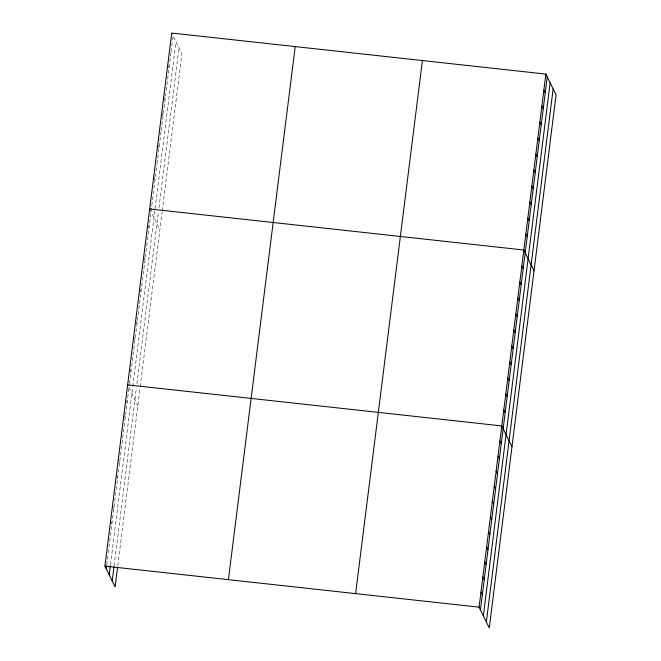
<?xml version="1.0" encoding="UTF-8"?>
<svg xmlns="http://www.w3.org/2000/svg" width="661" height="661" viewBox="0 0 661 661"><rect width="100%" height="100%" fill="white"/><g stroke="black" fill="none" stroke-linecap="round" stroke-linejoin="round"><path stroke-width="0.5" stroke-dasharray="3.31 2.48" d="M106.785 564.833L108.173 553.761M108.297 552.753L129.366 384.619M129.49 383.62L156.921 164.729M157.045 163.73L161.053 131.746M161.177 130.746L170.943 52.781M171.075 51.789L173.075 35.793M110.461 564.742L175.991 41.75M114.097 565.841L136.414 387.71M136.918 383.711L158.458 211.801M158.962 207.802L178.999 47.881M117.765 565.758L140.082 387.668M140.206 386.668L162.127 211.751M162.251 210.752L181.915 53.83L171.728 33.05M167.72 65.034L169.067 67.777M163.713 97.018L165.06 99.761M161.714 113.006L163.06 115.749M157.706 144.99L159.045 147.734M153.699 176.974L155.038 179.718M149.692 208.959L159.871 229.747M147.684 224.955L149.031 227.698M143.677 256.939L145.023 259.682M139.669 288.923L141.016 291.666M135.662 320.907L137.009 323.65M133.662 336.895L135.001 339.638M129.655 368.879L130.994 371.622M128.994 387.619L137.827 405.656M125.755 399.979L127.102 402.723M123.863 415.083L125.21 417.826M118.187 460.395L119.525 463.138M116.295 475.499L117.633 478.242M112.51 505.706L113.849 508.449M110.618 520.81L111.957 523.553"/><path stroke-width="0.99" d="M117.518 567.774L115.121 586.902L104.934 566.122L171.728 33.05L545.879 74.098L556.066 94.878L489.272 627.95L479.085 607.17L545.879 74.098M106.281 568.865L106.661 565.841M109.197 574.814L110.329 565.75M112.205 580.945L113.965 566.849M228.409 579.664L295.203 46.592M355.618 593.619L422.412 60.556M480.431 609.913L547.225 76.841M483.348 615.862L550.142 82.799M486.356 622.001L553.15 88.929M149.692 208.959L523.842 250.015L534.022 270.795M127.647 384.876L501.798 425.924L511.978 446.704M104.934 566.122L479.085 607.17M543.879 90.094L545.218 92.837M541.871 106.082L543.218 108.825M539.872 122.078L541.21 124.822M537.864 138.066L539.211 140.81M535.864 154.063L537.203 156.806M533.857 170.051L535.203 172.794M531.857 186.047L533.196 188.79M529.849 202.035L531.196 204.778M527.85 218.031L529.188 220.774M525.842 234.019L527.189 236.762M521.835 266.003L523.182 268.746M519.835 281.999L521.174 284.742M517.827 297.987L519.174 300.73M515.828 313.983L517.166 316.726M513.82 329.971L515.167 332.714M511.812 345.967L513.159 348.711M509.813 361.955L511.16 364.698M507.805 377.952L509.152 380.695M505.805 393.939L507.152 396.683M503.798 409.936L505.144 412.679M499.906 441.027L501.245 443.771M498.014 456.131L499.352 458.874M496.122 471.235L497.46 473.978M494.23 486.339L495.568 489.082M492.338 501.443L493.676 504.186M490.445 516.547L491.784 519.29M488.553 531.651L489.892 534.394M486.653 546.754L488 549.498M484.761 561.858L486.108 564.601M482.869 576.962L484.216 579.705M480.977 592.066L482.323 594.809"/></g></svg>
